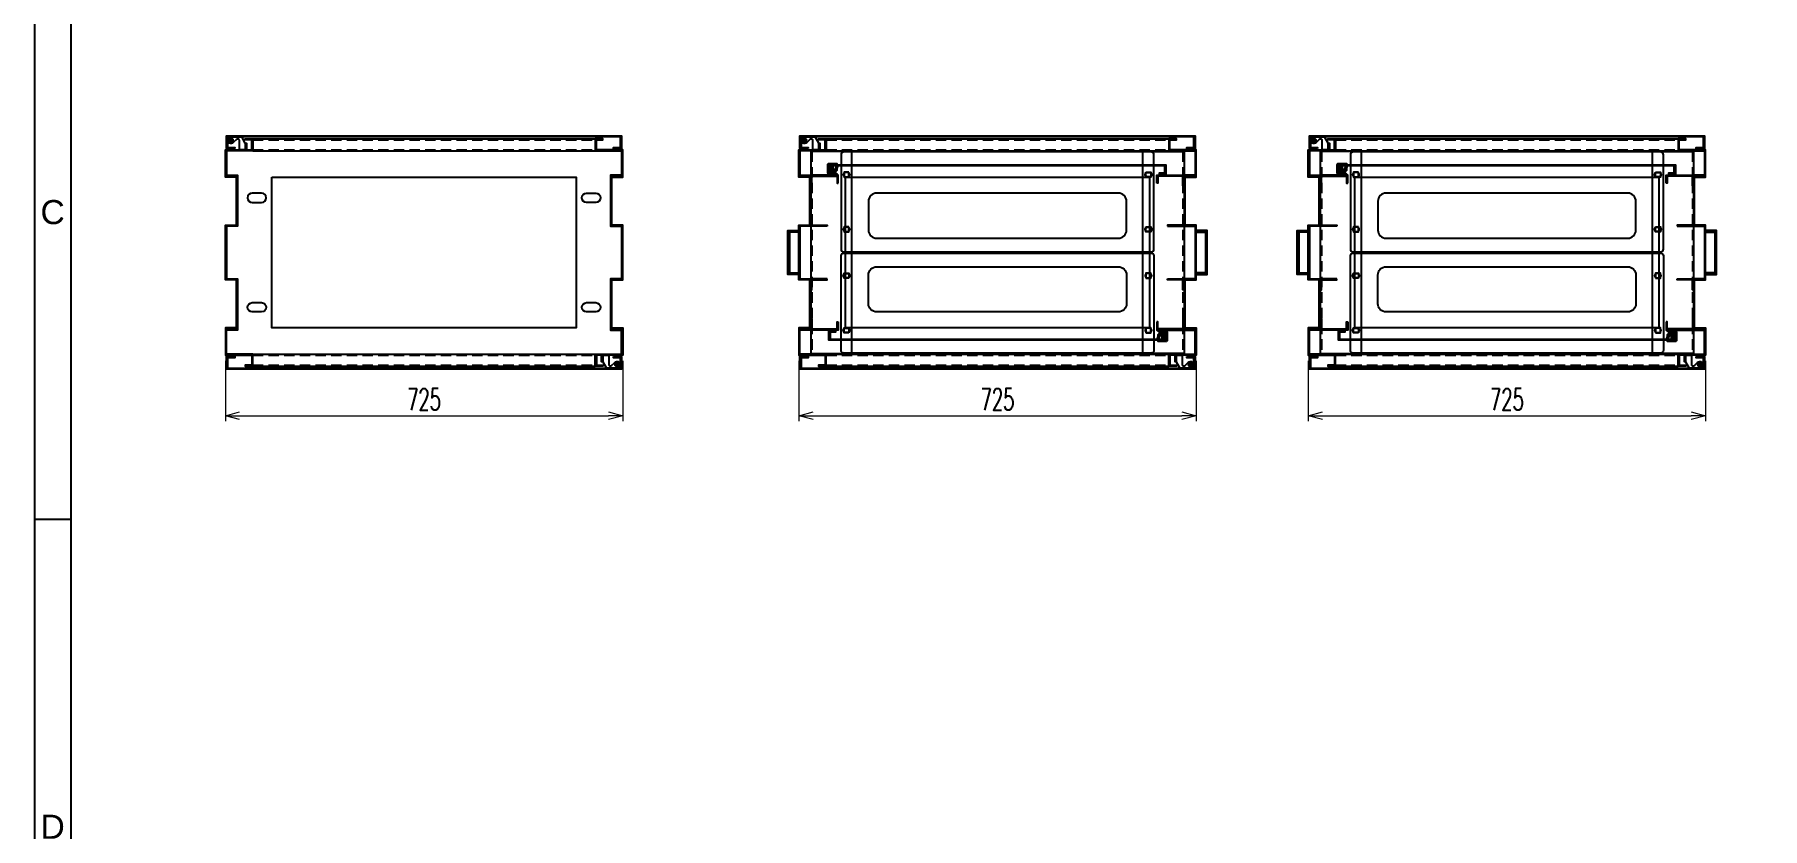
# Model space of a CAD drawing. Header units: millimetres. Extents: x -33730 to 17150, y -76829 to -27437.
# Drawn here: x -7204 to -4051, y -34459 to -33010 of the extents above; entities that cross this region are included whole.
import ezdxf
from ezdxf.enums import TextEntityAlignment as Align

# ---------------------------------------------------------------- set-up
doc = ezdxf.new("R2010")
doc.units = ezdxf.units.MM
doc.header["$LTSCALE"] = 3
doc.linetypes.add('ACAD_ISO04W100', pattern=[30, 24, -3, 0, -3])
doc.linetypes.add('HIDDEN', pattern=[9.525, 6.35, -3.175])
for name, color, linetype in [('@.TEXT', 7, 'Continuous'), ('@.VISIBLE', 7, 'Continuous'), ('centerline', 6, 'ACAD_ISO04W100'), ('EQUIPMENT', 4, 'Continuous'), ('equipments', 2, 'Continuous'), ('S-DIM', 7, 'Continuous')]:
    doc.layers.add(name, color=color, linetype=linetype)
doc.styles.add('Ann_w01', font='romans.shx', dxfattribs={"width": 0.6, "bigfont": 'chineset.shx'})
doc.styles.add('Arial', font='arial.ttf')
doc.dimstyles.new('Dim 01_SC20', dxfattribs={"dimscale": 20, "dimtxt": 2, "dimasz": 1.3, "dimexe": 0.5, "dimexo": 0.5, "dimgap": 0.5, "dimtad": 1, "dimdec": 1, "dimzin": 12, "dimdsep": 46, "dimtxsty": 'Ann_w01', "dimblk": 'OPEN30', "dimcen": 1.5, "dimclrd": 6, "dimclre": 6, "dimclrt": 3, "dimadec": 1, "dimazin": 3, "dimtm": 1e-09, "dimtfac": 1, "dimtdec": 1, "dimtix": 1, "dimtmove": 0, "dimatfit": 3, "dimldrblk": 'OPEN30', "dimfxl": 1, "dimtolj": 1, "dimlwd": 0, "dimlwe": 0, "dimarcsym": 0})

# ---------------------------------------------------------------- blocks, each defined once
blk = doc.blocks.new('_Open30')
at = {"color": 0, "linetype": 'ByBlock', "lineweight": -2}
for p, q in [((-1, 0.27), (0, 0)), ((0, 0), (-1, -0.27)), ((0, 0), (-1, 0))]:
    blk.add_line(p, q, dxfattribs=at)
blk = doc.blocks.new('*D153')
at = {"layer": 'Defpoints', "color": 0, "transparency": 16777216}
for p in [(-6855.8, -33594.9), (-6130.8, -33594.9), (-6130.8, -33705.5)]:
    blk.add_point(p, dxfattribs=at)
at = {"layer": 'S-DIM', "color": 6, "lineweight": 0, "transparency": 16777216}
for p, q in [((-6855.8, -33604.9), (-6855.8, -33715.5)), ((-6130.8, -33604.9), (-6130.8, -33715.5)), ((-6829.8, -33705.5), (-6156.8, -33705.5))]:
    blk.add_line(p, q, dxfattribs=at)
at = {"layer": 'S-DIM', "color": 6, "lineweight": 0, "transparency": 16777216, "xscale": 26, "yscale": 26, "zscale": 26, "rotation": 180}
blk.add_blockref('_Open30', (-6855.8, -33705.5), dxfattribs=at)
at = {"layer": 'S-DIM', "color": 6, "lineweight": 0, "transparency": 16777216, "xscale": 26, "yscale": 26, "zscale": 26}
blk.add_blockref('_Open30', (-6130.8, -33705.5), dxfattribs=at)
at = {"layer": 'S-DIM', "color": 3, "transparency": 16777216, "insert": (-6493.3, -33675.5), "char_height": 40, "attachment_point": 5, "style": 'Ann_w01'}
blk.add_mtext('\\A1;725', dxfattribs=at)
blk = doc.blocks.new('HL011-1 Top')
at = {"layer": 'centerline'}
for p, q in [((-20.3, 18.5), (-20.3, 16.5)), ((-3.8, 0), (4.2, 0)), ((0.2, 4), (0.2, -4))]:
    blk.add_line(p, q, dxfattribs=at)
at = {"layer": 'EQUIPMENT'}
for points in [[(-26, 17.5), (-26, 5.8, 0.131652), (-25.9, 5.3), (-26, 5.5), (-28, 5.5), (-28, 17.5), (-15, 17.5), (-15, 0, 0.414214), (-13, -2), (-10.3, -2)], [(-9.9, -3), (-10.3, -2), (-4, 4.2, -1.496606), (0.2, -6), (-19.3, -6), (-20.5, -6), (-20.5, -4), (-20.5, -4)]]:
    blk.add_lwpolyline(points, format="xyb", dxfattribs=at)
blk.add_lwpolyline([(-25.9, 5.3), (-19.3, -6), (-18.8, -5)], dxfattribs=at)
blk.add_circle((0.2, 0), 3.5, dxfattribs=at)
blk = doc.blocks.new('*D151')
at = {"layer": 'Defpoints', "color": 0, "transparency": 16777216}
for p in [(-4879.7, -33594.9), (-4154.7, -33594.9), (-4154.7, -33705.5)]:
    blk.add_point(p, dxfattribs=at)
at = {"layer": 'S-DIM', "color": 6, "lineweight": 0, "transparency": 16777216}
for p, q in [((-4879.7, -33604.9), (-4879.7, -33715.5)), ((-4154.7, -33604.9), (-4154.7, -33715.5)), ((-4853.7, -33705.5), (-4180.7, -33705.5))]:
    blk.add_line(p, q, dxfattribs=at)
at = {"layer": 'S-DIM', "color": 6, "lineweight": 0, "transparency": 16777216, "xscale": 26, "yscale": 26, "zscale": 26, "rotation": 180}
blk.add_blockref('_Open30', (-4879.7, -33705.5), dxfattribs=at)
at = {"layer": 'S-DIM', "color": 6, "lineweight": 0, "transparency": 16777216, "xscale": 26, "yscale": 26, "zscale": 26}
blk.add_blockref('_Open30', (-4154.7, -33705.5), dxfattribs=at)
at = {"layer": 'S-DIM', "color": 3, "transparency": 16777216, "insert": (-4517.2, -33675.5), "char_height": 40, "attachment_point": 5, "style": 'Ann_w01'}
blk.add_mtext('\\A1;725', dxfattribs=at)
blk = doc.blocks.new('HL003-2 Top')
at = {"layer": 'centerline'}
blk.add_line((-1.6, 14.6), (-1.6, 2.6), dxfattribs=at)
for points in [[(3.5, 0), (-3.5, 0)], [(0, -3.5), (0, 3.5)]]:
    blk.add_lwpolyline(points, dxfattribs=at)
at = {"layer": 'EQUIPMENT'}
blk.add_line((7.2, 10.2), (5.2, 12.1), dxfattribs=at)
for points in [[(-6.3, 8.8), (-6.3, 9.9), (-9.8, 11.9), (-9.8, 13.6), (5.7, 13.6), (5.7, 11.3), (7.2, 10.2), (7.2, -5.4, -0.414214), (5.2, -7.4), (-9.3, -7.4), (-10.8, -5.2), (4.2, -5.2, 0.414214), (5.2, -4.2), (5.2, 12.1), (-9.8, 12.1)], [(-6.8, -3), (0, -3, 1), (0, 3), (-8, 3), (-7.4, 2.4, -0.414214), (-7.4, 0, 0.414214), (-7.4, -2.4), (-6.8, -3)]]:
    blk.add_lwpolyline(points, format="xyb", dxfattribs=at)
for points in [[(-7.3, -5.2), (-7.3, -2.9), (-10.8, -2.9), (-9.3, 1.8), (-9.3, 5.6), (-6.3, 8.8)], [(-4.6, 4.1), (-4.6, 13.6)], [(-4.1, 4.1), (-4.1, 13.6)], [(0.9, 4.1), (0.9, 13.6)], [(1.4, 4.1), (1.4, 13.6)]]:
    blk.add_lwpolyline(points, dxfattribs=at)
blk.add_lwpolyline([(-4.6, 4.1), (1.4, 4.1), (-1.6, 3.6)], close=True, dxfattribs=at)
blk = doc.blocks.new('*D152')
at = {"layer": 'Defpoints', "color": 0, "transparency": 16777216}
for p in [(-5809.4, -33594.9), (-5084.4, -33594.9), (-5084.4, -33705.5)]:
    blk.add_point(p, dxfattribs=at)
at = {"layer": 'S-DIM', "color": 6, "lineweight": 0, "transparency": 16777216}
for p, q in [((-5809.4, -33604.9), (-5809.4, -33715.5)), ((-5084.4, -33604.9), (-5084.4, -33715.5)), ((-5783.4, -33705.5), (-5110.4, -33705.5))]:
    blk.add_line(p, q, dxfattribs=at)
at = {"layer": 'S-DIM', "color": 6, "lineweight": 0, "transparency": 16777216, "xscale": 26, "yscale": 26, "zscale": 26, "rotation": 180}
blk.add_blockref('_Open30', (-5809.4, -33705.5), dxfattribs=at)
at = {"layer": 'S-DIM', "color": 6, "lineweight": 0, "transparency": 16777216, "xscale": 26, "yscale": 26, "zscale": 26}
blk.add_blockref('_Open30', (-5084.4, -33705.5), dxfattribs=at)
at = {"layer": 'S-DIM', "color": 3, "transparency": 16777216, "insert": (-5446.9, -33675.5), "char_height": 40, "attachment_point": 5, "style": 'Ann_w01'}
blk.add_mtext('\\A1;725', dxfattribs=at)
blk = doc.blocks.new('KHUNG BAN VE (Made by Tung)')
at = {"layer": '@.VISIBLE', "color": 8}
blk.add_line((3, 54), (0, 54), dxfattribs=at)
for points in [[(0, 0), (297, 0), (297, 210), (0, 210)], [(3, 3), (294, 3), (294, 207), (3, 207)]]:
    blk.add_lwpolyline(points, close=True, dxfattribs=at)
at = {"layer": '@.TEXT', "color": 1, "style": 'Arial'}
for s, p in [('C', (1.5, 79.5)), ('D', (1.5, 28.5))]:
    blk.add_text(s, height=2, dxfattribs=at).set_placement(p, align=Align.MIDDLE_CENTER)
for tag, height, p in [('DESIGNER_NAME', 2, (38, 15.5)), ('PROJECT_CODE', 2, (258.5, 15.5)), ('SCALE', 2, (289, 15.5)), ('APPROVED_NAME', 2, (38, 10.5)), ('CUSTOMER_NAME', 2, (258.5, 10.5)), ('PAGE', 2, (289, 10.5)), ('DRAWING_NAME', 4, (173, 8)), ('TOTAL', 2, (289, 5.5))]:
    blk.add_attdef(tag, text='', height=height, dxfattribs=at).set_placement(p, align=Align.MIDDLE_CENTER)

msp = doc.modelspace()

# ---------------------------------------------------------------- linework, layer by layer
at = {"color": 7, "linetype": 'Continuous', "lineweight": 25}
for points in [[(-6806.82, -33315.91), (-6789.82, -33315.91, 1), (-6789.82, -33298.91), (-6806.82, -33298.91, 1)], [(-6179.82, -33315.91), (-6196.82, -33315.91, -1), (-6196.82, -33298.91), (-6179.82, -33298.91, -1)], [(-6806.82, -33498.91), (-6789.82, -33498.91, -1), (-6789.82, -33515.91), (-6806.82, -33515.91, -1)], [(-6179.82, -33515.91), (-6196.82, -33515.91, -1), (-6196.82, -33498.91), (-6179.82, -33498.91, -1)]]:
    msp.add_lwpolyline(points, format="xyb", close=True, dxfattribs=at)
at = {"layer": '@.VISIBLE', "color": 252}
for p, q in [((-6805.82, -33199.91), (-6180.82, -33199.91)), ((-5759.37, -33199.91), (-5134.37, -33199.91)), ((-4829.75, -33199.91), (-4204.75, -33199.91)), ((-6805.82, -33221.91), (-6180.82, -33221.91)), ((-5759.37, -33221.91), (-5134.37, -33221.91)), ((-4829.75, -33221.91), (-4204.75, -33221.91)), ((-6805.82, -33592.91), (-6180.82, -33592.91)), ((-5759.37, -33592.91), (-5134.37, -33592.91)), ((-4829.75, -33592.91), (-4204.75, -33592.91)), ((-6805.82, -33614.91), (-6180.82, -33614.91)), ((-5759.37, -33614.91), (-5134.37, -33614.91)), ((-4829.75, -33614.91), (-4204.75, -33614.91))]:
    msp.add_line(p, q, dxfattribs=at)
at = {"layer": '@.VISIBLE', "color": 252, "linetype": 'HIDDEN'}
for p, q in [((-6805.82, -33201.91), (-6180.82, -33201.91)), ((-5759.37, -33201.91), (-5134.37, -33201.91)), ((-4829.75, -33201.91), (-4204.75, -33201.91)), ((-6805.82, -33219.91), (-6180.82, -33219.91)), ((-5759.37, -33219.91), (-5134.37, -33219.91)), ((-4829.75, -33219.91), (-4204.75, -33219.91)), ((-6805.82, -33594.91), (-6180.82, -33594.91)), ((-5759.37, -33594.91), (-5134.37, -33594.91)), ((-4829.75, -33594.91), (-4204.75, -33594.91)), ((-6805.82, -33612.91), (-6180.82, -33612.91)), ((-5759.37, -33612.91), (-5134.37, -33612.91)), ((-4829.75, -33612.91), (-4204.75, -33612.91))]:
    msp.add_line(p, q, dxfattribs=at)
at = {"layer": '@.VISIBLE', "color": 6, "linetype": 'HIDDEN'}
for p, q in [((-5785.37, -33222.91), (-5785.37, -33591.91)), ((-5108.37, -33222.91), (-5108.37, -33591.91)), ((-4855.75, -33222.91), (-4855.75, -33591.91)), ((-4178.75, -33222.91), (-4178.75, -33591.91))]:
    msp.add_line(p, q, dxfattribs=at)
at = {"layer": '@.VISIBLE', "color": 151}
for p, q in [((-5767.37, -33359.41), (-5767.37, -33357.41)), ((-5126.37, -33359.41), (-5126.37, -33357.41)), ((-4837.75, -33359.41), (-4837.75, -33357.41)), ((-4196.75, -33359.41), (-4196.75, -33357.41)), ((-5767.37, -33455.41), (-5767.37, -33457.41)), ((-5126.37, -33455.41), (-5126.37, -33457.41)), ((-4837.75, -33455.41), (-4837.75, -33457.41)), ((-4196.75, -33455.41), (-4196.75, -33457.41))]:
    msp.add_line(p, q, dxfattribs=at)
at = {"layer": '@.VISIBLE'}
for points in [[(-6835.82, -33269.91), (-6855.82, -33269.91), (-6855.82, -33219.91), (-6807.82, -33219.91), (-6807.82, -33201.91), (-6819.82, -33201.91), (-6819.82, -33199.91), (-6805.82, -33199.91), (-6805.82, -33221.91), (-6853.82, -33221.91), (-6853.82, -33267.91), (-6835.82, -33267.91)], [(-6150.82, -33269.91), (-6130.82, -33269.91), (-6130.82, -33219.91), (-6178.82, -33219.91), (-6178.82, -33201.91), (-6166.82, -33201.91), (-6166.82, -33199.91), (-6180.82, -33199.91), (-6180.82, -33221.91), (-6132.82, -33221.91), (-6132.82, -33267.91), (-6150.82, -33267.91)], [(-5789.37, -33269.91), (-5809.37, -33269.91), (-5809.37, -33219.91), (-5761.37, -33219.91), (-5761.37, -33201.91), (-5773.37, -33201.91), (-5773.37, -33199.91), (-5759.37, -33199.91), (-5759.37, -33221.91), (-5807.37, -33221.91), (-5807.37, -33267.91), (-5789.37, -33267.91)], [(-5104.37, -33269.91), (-5084.37, -33269.91), (-5084.37, -33219.91), (-5132.37, -33219.91), (-5132.37, -33201.91), (-5120.37, -33201.91), (-5120.37, -33199.91), (-5134.37, -33199.91), (-5134.37, -33221.91), (-5086.37, -33221.91), (-5086.37, -33267.91), (-5104.37, -33267.91)], [(-4859.75, -33269.91), (-4879.75, -33269.91), (-4879.75, -33219.91), (-4831.75, -33219.91), (-4831.75, -33201.91), (-4843.75, -33201.91), (-4843.75, -33199.91), (-4829.75, -33199.91), (-4829.75, -33221.91), (-4877.75, -33221.91), (-4877.75, -33267.91), (-4859.75, -33267.91)], [(-4174.75, -33269.91), (-4154.75, -33269.91), (-4154.75, -33219.91), (-4202.75, -33219.91), (-4202.75, -33201.91), (-4190.75, -33201.91), (-4190.75, -33199.91), (-4204.75, -33199.91), (-4204.75, -33221.91), (-4156.75, -33221.91), (-4156.75, -33267.91), (-4174.75, -33267.91)], [(-6770.82, -33269.91), (-6215.82, -33269.91), (-6215.82, -33544.91), (-6770.82, -33544.91)], [(-5724.37, -33269.91), (-5169.37, -33269.91), (-5169.37, -33544.91), (-5724.37, -33544.91)], [(-4794.75, -33269.91), (-4239.75, -33269.91), (-4239.75, -33544.91), (-4794.75, -33544.91)], [(-5809.37, -33447.41), (-5829.37, -33447.41), (-5829.37, -33367.41), (-5809.37, -33367.41), (-5809.37, -33370.41), (-5826.37, -33370.41), (-5826.37, -33444.41), (-5809.37, -33444.41)], [(-5084.37, -33447.41), (-5064.37, -33447.41), (-5064.37, -33367.41), (-5084.37, -33367.41), (-5084.37, -33370.41), (-5067.37, -33370.41), (-5067.37, -33444.41), (-5084.37, -33444.41)], [(-4879.75, -33447.41), (-4899.75, -33447.41), (-4899.75, -33367.41), (-4879.75, -33367.41), (-4879.75, -33370.41), (-4896.75, -33370.41), (-4896.75, -33444.41), (-4879.75, -33444.41)], [(-4154.75, -33447.41), (-4134.75, -33447.41), (-4134.75, -33367.41), (-4154.75, -33367.41), (-4154.75, -33370.41), (-4137.75, -33370.41), (-4137.75, -33444.41), (-4154.75, -33444.41)], [(-6835.82, -33544.91), (-6855.82, -33544.91), (-6855.82, -33594.91), (-6807.82, -33594.91), (-6807.82, -33612.91), (-6819.82, -33612.91), (-6819.82, -33614.91), (-6805.82, -33614.91), (-6805.82, -33592.91), (-6853.82, -33592.91), (-6853.82, -33546.91), (-6835.82, -33546.91)], [(-6150.82, -33544.91), (-6130.82, -33544.91), (-6130.82, -33594.91), (-6178.82, -33594.91), (-6178.82, -33612.91), (-6166.82, -33612.91), (-6166.82, -33614.91), (-6180.82, -33614.91), (-6180.82, -33592.91), (-6132.82, -33592.91), (-6132.82, -33546.91), (-6150.82, -33546.91)], [(-5789.37, -33544.91), (-5809.37, -33544.91), (-5809.37, -33594.91), (-5761.37, -33594.91), (-5761.37, -33612.91), (-5773.37, -33612.91), (-5773.37, -33614.91), (-5759.37, -33614.91), (-5759.37, -33592.91), (-5807.37, -33592.91), (-5807.37, -33546.91), (-5789.37, -33546.91)], [(-5104.37, -33544.91), (-5084.37, -33544.91), (-5084.37, -33594.91), (-5132.37, -33594.91), (-5132.37, -33612.91), (-5120.37, -33612.91), (-5120.37, -33614.91), (-5134.37, -33614.91), (-5134.37, -33592.91), (-5086.37, -33592.91), (-5086.37, -33546.91), (-5104.37, -33546.91)], [(-4859.75, -33544.91), (-4879.75, -33544.91), (-4879.75, -33594.91), (-4831.75, -33594.91), (-4831.75, -33612.91), (-4843.75, -33612.91), (-4843.75, -33614.91), (-4829.75, -33614.91), (-4829.75, -33592.91), (-4877.75, -33592.91), (-4877.75, -33546.91), (-4859.75, -33546.91)], [(-4174.75, -33544.91), (-4154.75, -33544.91), (-4154.75, -33594.91), (-4202.75, -33594.91), (-4202.75, -33612.91), (-4190.75, -33612.91), (-4190.75, -33614.91), (-4204.75, -33614.91), (-4204.75, -33592.91), (-4156.75, -33592.91), (-4156.75, -33546.91), (-4174.75, -33546.91)]]:
    msp.add_lwpolyline(points, close=True, dxfattribs=at)
at = {"layer": '@.VISIBLE', "color": 4}
for points in [[(-6838.82, -33217.41), (-6853.82, -33217.41), (-6853.82, -33194.41), (-6132.82, -33194.41), (-6132.82, -33217.41), (-6147.82, -33217.41), (-6147.82, -33215.41), (-6134.82, -33215.41), (-6134.82, -33196.41), (-6851.82, -33196.41), (-6851.82, -33215.41), (-6838.82, -33215.41)], [(-5792.37, -33217.41), (-5807.37, -33217.41), (-5807.37, -33194.41), (-5086.37, -33194.41), (-5086.37, -33217.41), (-5101.37, -33217.41), (-5101.37, -33215.41), (-5088.37, -33215.41), (-5088.37, -33196.41), (-5805.37, -33196.41), (-5805.37, -33215.41), (-5792.37, -33215.41)], [(-4862.75, -33217.41), (-4877.75, -33217.41), (-4877.75, -33194.41), (-4156.75, -33194.41), (-4156.75, -33217.41), (-4171.75, -33217.41), (-4171.75, -33215.41), (-4158.75, -33215.41), (-4158.75, -33196.41), (-4875.75, -33196.41), (-4875.75, -33215.41), (-4862.75, -33215.41)], [(-5742.37, -33264.11), (-5754.37, -33264.11), (-5754.37, -33247.11), (-5139.37, -33247.11), (-5139.37, -33264.11), (-5151.37, -33264.11), (-5151.37, -33262.11), (-5141.37, -33262.11), (-5141.37, -33249.11), (-5752.37, -33249.11), (-5752.37, -33262.11), (-5742.37, -33262.11)], [(-4812.75, -33264.11), (-4824.75, -33264.11), (-4824.75, -33247.11), (-4209.75, -33247.11), (-4209.75, -33264.11), (-4221.75, -33264.11), (-4221.75, -33262.11), (-4211.75, -33262.11), (-4211.75, -33249.11), (-4822.75, -33249.11), (-4822.75, -33262.11), (-4812.75, -33262.11)], [(-5151.37, -33550.71), (-5139.37, -33550.71), (-5139.37, -33567.71), (-5754.37, -33567.71), (-5754.37, -33550.71), (-5742.37, -33550.71), (-5742.37, -33552.71), (-5752.37, -33552.71), (-5752.37, -33565.71), (-5141.37, -33565.71), (-5141.37, -33552.71), (-5151.37, -33552.71)], [(-4221.75, -33550.71), (-4209.75, -33550.71), (-4209.75, -33567.71), (-4824.75, -33567.71), (-4824.75, -33550.71), (-4812.75, -33550.71), (-4812.75, -33552.71), (-4822.75, -33552.71), (-4822.75, -33565.71), (-4211.75, -33565.71), (-4211.75, -33552.71), (-4221.75, -33552.71)], [(-6147.82, -33597.41), (-6132.82, -33597.41), (-6132.82, -33620.41), (-6853.82, -33620.41), (-6853.82, -33597.41), (-6838.82, -33597.41), (-6838.82, -33599.41), (-6851.82, -33599.41), (-6851.82, -33618.41), (-6134.82, -33618.41), (-6134.82, -33599.41), (-6147.82, -33599.41)], [(-5101.37, -33597.41), (-5086.37, -33597.41), (-5086.37, -33620.41), (-5807.37, -33620.41), (-5807.37, -33597.41), (-5792.37, -33597.41), (-5792.37, -33599.41), (-5805.37, -33599.41), (-5805.37, -33618.41), (-5088.37, -33618.41), (-5088.37, -33599.41), (-5101.37, -33599.41)], [(-4171.75, -33597.41), (-4156.75, -33597.41), (-4156.75, -33620.41), (-4877.75, -33620.41), (-4877.75, -33597.41), (-4862.75, -33597.41), (-4862.75, -33599.41), (-4875.75, -33599.41), (-4875.75, -33618.41), (-4158.75, -33618.41), (-4158.75, -33599.41), (-4171.75, -33599.41)]]:
    msp.add_lwpolyline(points, close=True, dxfattribs=at)
at = {"layer": '@.VISIBLE', "color": 6}
for points in [[(-5712.37, -33222.91), (-5787.37, -33222.91), (-5787.37, -33591.91), (-5712.37, -33591.91)], [(-5181.37, -33222.91), (-5106.37, -33222.91), (-5106.37, -33591.91), (-5181.37, -33591.91)], [(-4782.75, -33222.91), (-4857.75, -33222.91), (-4857.75, -33591.91), (-4782.75, -33591.91)], [(-4251.75, -33222.91), (-4176.75, -33222.91), (-4176.75, -33591.91), (-4251.75, -33591.91)], [(-5717.87, -33260.66), (-5726.87, -33260.66), (-5726.87, -33269.66), (-5717.87, -33269.66)], [(-5175.87, -33260.66), (-5166.87, -33260.66), (-5166.87, -33269.66), (-5175.87, -33269.66)], [(-4788.25, -33260.66), (-4797.25, -33260.66), (-4797.25, -33269.66), (-4788.25, -33269.66)], [(-4246.25, -33260.66), (-4237.25, -33260.66), (-4237.25, -33269.66), (-4246.25, -33269.66)], [(-5717.87, -33360.66), (-5726.87, -33360.66), (-5726.87, -33369.66), (-5717.87, -33369.66)], [(-5175.87, -33360.66), (-5166.87, -33360.66), (-5166.87, -33369.66), (-5175.87, -33369.66)], [(-4788.25, -33360.66), (-4797.25, -33360.66), (-4797.25, -33369.66), (-4788.25, -33369.66)], [(-4246.25, -33360.66), (-4237.25, -33360.66), (-4237.25, -33369.66), (-4246.25, -33369.66)], [(-5717.87, -33454.16), (-5726.87, -33454.16), (-5726.87, -33445.16), (-5717.87, -33445.16)], [(-5175.87, -33454.16), (-5166.87, -33454.16), (-5166.87, -33445.16), (-5175.87, -33445.16)], [(-4788.25, -33454.16), (-4797.25, -33454.16), (-4797.25, -33445.16), (-4788.25, -33445.16)], [(-4246.25, -33454.16), (-4237.25, -33454.16), (-4237.25, -33445.16), (-4246.25, -33445.16)], [(-5717.87, -33554.16), (-5726.87, -33554.16), (-5726.87, -33545.16), (-5717.87, -33545.16)], [(-5175.87, -33554.16), (-5166.87, -33554.16), (-5166.87, -33545.16), (-5175.87, -33545.16)], [(-4788.25, -33554.16), (-4797.25, -33554.16), (-4797.25, -33545.16), (-4788.25, -33545.16)], [(-4246.25, -33554.16), (-4237.25, -33554.16), (-4237.25, -33545.16), (-4246.25, -33545.16)]]:
    msp.add_lwpolyline(points, close=True, dxfattribs=at)
at = {"layer": '@.VISIBLE', "color": 3}
for points in [[(-5727.37, -33406.41), (-5166.37, -33406.41, 0.4142136), (-5161.37, -33401.41), (-5161.37, -33228.91, 0.4142136), (-5166.37, -33223.91), (-5727.37, -33223.91, 0.4142136), (-5732.37, -33228.91), (-5732.37, -33401.41, 0.4142136)], [(-4797.75, -33406.41), (-4236.75, -33406.41, 0.4142136), (-4231.75, -33401.41), (-4231.75, -33228.91, 0.4142136), (-4236.75, -33223.91), (-4797.75, -33223.91, 0.4142136), (-4802.75, -33228.91), (-4802.75, -33401.41, 0.4142136)], [(-5720.37, -33261.16), (-5724.37, -33261.16, 0.4142136), (-5728.37, -33265.16), (-5728.37, -33265.16, 0.4142136), (-5724.37, -33269.16), (-5720.37, -33269.16, 0.4142136), (-5716.37, -33265.16), (-5716.37, -33265.16, 0.4142136)], [(-5173.37, -33261.16), (-5169.37, -33261.16, -0.4142136), (-5165.37, -33265.16), (-5165.37, -33265.16, -0.4142136), (-5169.37, -33269.16), (-5173.37, -33269.16, -0.4142136), (-5177.37, -33265.16), (-5177.37, -33265.16, -0.4142136)], [(-4790.75, -33261.16), (-4794.75, -33261.16, 0.4142136), (-4798.75, -33265.16), (-4798.75, -33265.16, 0.4142136), (-4794.75, -33269.16), (-4790.75, -33269.16, 0.4142136), (-4786.75, -33265.16), (-4786.75, -33265.16, 0.4142136)], [(-4243.75, -33261.16), (-4239.75, -33261.16, -0.4142136), (-4235.75, -33265.16), (-4235.75, -33265.16, -0.4142136), (-4239.75, -33269.16), (-4243.75, -33269.16, -0.4142136), (-4247.75, -33265.16), (-4247.75, -33265.16, -0.4142136)], [(-5667.37, -33381.41), (-5226.37, -33381.41, 0.4142136), (-5211.37, -33366.41), (-5211.37, -33313.91, 0.4142136), (-5226.37, -33298.91), (-5667.37, -33298.91, 0.4142136), (-5682.37, -33313.91), (-5682.37, -33366.41, 0.4142136)], [(-4737.75, -33381.41), (-4296.75, -33381.41, 0.4142136), (-4281.75, -33366.41), (-4281.75, -33313.91, 0.4142136), (-4296.75, -33298.91), (-4737.75, -33298.91, 0.4142136), (-4752.75, -33313.91), (-4752.75, -33366.41, 0.4142136)], [(-5720.37, -33361.16), (-5724.37, -33361.16, 0.4142136), (-5728.37, -33365.16), (-5728.37, -33365.16, 0.4142136), (-5724.37, -33369.16), (-5720.37, -33369.16, 0.4142136), (-5716.37, -33365.16), (-5716.37, -33365.16, 0.4142136)], [(-5173.37, -33361.16), (-5169.37, -33361.16, -0.4142136), (-5165.37, -33365.16), (-5165.37, -33365.16, -0.4142136), (-5169.37, -33369.16), (-5173.37, -33369.16, -0.4142136), (-5177.37, -33365.16), (-5177.37, -33365.16, -0.4142136)], [(-4790.75, -33361.16), (-4794.75, -33361.16, 0.4142136), (-4798.75, -33365.16), (-4798.75, -33365.16, 0.4142136), (-4794.75, -33369.16), (-4790.75, -33369.16, 0.4142136), (-4786.75, -33365.16), (-4786.75, -33365.16, 0.4142136)], [(-4243.75, -33361.16), (-4239.75, -33361.16, -0.4142136), (-4235.75, -33365.16), (-4235.75, -33365.16, -0.4142136), (-4239.75, -33369.16), (-4243.75, -33369.16, -0.4142136), (-4247.75, -33365.16), (-4247.75, -33365.16, -0.4142136)], [(-5727.37, -33408.41), (-5166.37, -33408.41, -0.4142136), (-5161.37, -33413.41), (-5161.37, -33585.91, -0.4142136), (-5166.37, -33590.91), (-5727.37, -33590.91, -0.4142136), (-5732.37, -33585.91), (-5732.37, -33413.41, -0.4142136)], [(-4797.75, -33408.41), (-4236.75, -33408.41, -0.4142136), (-4231.75, -33413.41), (-4231.75, -33585.91, -0.4142136), (-4236.75, -33590.91), (-4797.75, -33590.91, -0.4142136), (-4802.75, -33585.91), (-4802.75, -33413.41, -0.4142136)], [(-5720.37, -33453.66), (-5724.37, -33453.66, -0.4142136), (-5728.37, -33449.66), (-5728.37, -33449.66, -0.4142136), (-5724.37, -33445.66), (-5720.37, -33445.66, -0.4142136), (-5716.37, -33449.66), (-5716.37, -33449.66, -0.4142136)], [(-5667.37, -33433.41), (-5226.37, -33433.41, -0.4142136), (-5211.37, -33448.41), (-5211.37, -33500.91, -0.4142136), (-5226.37, -33515.91), (-5667.37, -33515.91, -0.4142136), (-5682.37, -33500.91), (-5682.37, -33448.41, -0.4142136)], [(-5173.37, -33453.66), (-5169.37, -33453.66, 0.4142136), (-5165.37, -33449.66), (-5165.37, -33449.66, 0.4142136), (-5169.37, -33445.66), (-5173.37, -33445.66, 0.4142136), (-5177.37, -33449.66), (-5177.37, -33449.66, 0.4142136)], [(-4790.75, -33453.66), (-4794.75, -33453.66, -0.4142136), (-4798.75, -33449.66), (-4798.75, -33449.66, -0.4142136), (-4794.75, -33445.66), (-4790.75, -33445.66, -0.4142136), (-4786.75, -33449.66), (-4786.75, -33449.66, -0.4142136)], [(-4737.75, -33433.41), (-4296.75, -33433.41, -0.4142136), (-4281.75, -33448.41), (-4281.75, -33500.91, -0.4142136), (-4296.75, -33515.91), (-4737.75, -33515.91, -0.4142136), (-4752.75, -33500.91), (-4752.75, -33448.41, -0.4142136)], [(-4243.75, -33453.66), (-4239.75, -33453.66, 0.4142136), (-4235.75, -33449.66), (-4235.75, -33449.66, 0.4142136), (-4239.75, -33445.66), (-4243.75, -33445.66, 0.4142136), (-4247.75, -33449.66), (-4247.75, -33449.66, 0.4142136)], [(-5720.37, -33553.66), (-5724.37, -33553.66, -0.4142136), (-5728.37, -33549.66), (-5728.37, -33549.66, -0.4142136), (-5724.37, -33545.66), (-5720.37, -33545.66, -0.4142136), (-5716.37, -33549.66), (-5716.37, -33549.66, -0.4142136)], [(-5173.37, -33553.66), (-5169.37, -33553.66, 0.4142136), (-5165.37, -33549.66), (-5165.37, -33549.66, 0.4142136), (-5169.37, -33545.66), (-5173.37, -33545.66, 0.4142136), (-5177.37, -33549.66), (-5177.37, -33549.66, 0.4142136)], [(-4790.75, -33553.66), (-4794.75, -33553.66, -0.4142136), (-4798.75, -33549.66), (-4798.75, -33549.66, -0.4142136), (-4794.75, -33545.66), (-4790.75, -33545.66, -0.4142136), (-4786.75, -33549.66), (-4786.75, -33549.66, -0.4142136)], [(-4243.75, -33553.66), (-4239.75, -33553.66, 0.4142136), (-4235.75, -33549.66), (-4235.75, -33549.66, 0.4142136), (-4239.75, -33545.66), (-4243.75, -33545.66, 0.4142136), (-4247.75, -33549.66), (-4247.75, -33549.66, 0.4142136)]]:
    msp.add_lwpolyline(points, format="xyb", close=True, dxfattribs=at)
at = {"layer": '@.VISIBLE', "color": 1}
for points in [[(-6853.32, -33546.91), (-6835.82, -33546.91), (-6835.82, -33457.41), (-6855.82, -33457.41), (-6855.82, -33357.41), (-6835.82, -33357.41), (-6835.82, -33267.91), (-6853.32, -33267.91), (-6853.32, -33265.91), (-6833.82, -33265.91), (-6833.82, -33359.41), (-6853.82, -33359.41), (-6853.82, -33455.41), (-6833.82, -33455.41), (-6833.82, -33548.91), (-6853.32, -33548.91)], [(-6133.32, -33546.91), (-6150.82, -33546.91), (-6150.82, -33457.41), (-6130.82, -33457.41), (-6130.82, -33357.41), (-6150.82, -33357.41), (-6150.82, -33267.91), (-6133.32, -33267.91), (-6133.32, -33265.91), (-6152.82, -33265.91), (-6152.82, -33359.41), (-6132.82, -33359.41), (-6132.82, -33455.41), (-6152.82, -33455.41), (-6152.82, -33548.91), (-6133.32, -33548.91)], [(-5806.87, -33546.91), (-5789.37, -33546.91), (-5789.37, -33457.41), (-5809.37, -33457.41), (-5809.37, -33357.41), (-5789.37, -33357.41), (-5789.37, -33267.91), (-5806.87, -33267.91), (-5806.87, -33265.91), (-5787.37, -33265.91), (-5787.37, -33359.41), (-5807.37, -33359.41), (-5807.37, -33455.41), (-5787.37, -33455.41), (-5787.37, -33548.91), (-5806.87, -33548.91)], [(-5086.87, -33546.91), (-5104.37, -33546.91), (-5104.37, -33457.41), (-5084.37, -33457.41), (-5084.37, -33357.41), (-5104.37, -33357.41), (-5104.37, -33267.91), (-5086.87, -33267.91), (-5086.87, -33265.91), (-5106.37, -33265.91), (-5106.37, -33359.41), (-5086.37, -33359.41), (-5086.37, -33455.41), (-5106.37, -33455.41), (-5106.37, -33548.91), (-5086.87, -33548.91)], [(-4877.25, -33546.91), (-4859.75, -33546.91), (-4859.75, -33457.41), (-4879.75, -33457.41), (-4879.75, -33357.41), (-4859.75, -33357.41), (-4859.75, -33267.91), (-4877.25, -33267.91), (-4877.25, -33265.91), (-4857.75, -33265.91), (-4857.75, -33359.41), (-4877.75, -33359.41), (-4877.75, -33455.41), (-4857.75, -33455.41), (-4857.75, -33548.91), (-4877.25, -33548.91)], [(-4157.25, -33546.91), (-4174.75, -33546.91), (-4174.75, -33457.41), (-4154.75, -33457.41), (-4154.75, -33357.41), (-4174.75, -33357.41), (-4174.75, -33267.91), (-4157.25, -33267.91), (-4157.25, -33265.91), (-4176.75, -33265.91), (-4176.75, -33359.41), (-4156.75, -33359.41), (-4156.75, -33455.41), (-4176.75, -33455.41), (-4176.75, -33548.91), (-4157.25, -33548.91)]]:
    msp.add_lwpolyline(points, close=True, dxfattribs=at)
at = {"layer": '@.VISIBLE', "color": 2}
for points in [[(-5737.37, -33280.91), (-5737.37, -33265.91), (-5787.37, -33265.91), (-5787.37, -33285.91), (-5785.37, -33285.91), (-5785.37, -33267.91), (-5739.37, -33267.91), (-5739.37, -33280.91)], [(-5156.37, -33280.91), (-5156.37, -33265.91), (-5106.37, -33265.91), (-5106.37, -33285.91), (-5108.37, -33285.91), (-5108.37, -33267.91), (-5154.37, -33267.91), (-5154.37, -33280.91)], [(-4807.75, -33280.91), (-4807.75, -33265.91), (-4857.75, -33265.91), (-4857.75, -33285.91), (-4855.75, -33285.91), (-4855.75, -33267.91), (-4809.75, -33267.91), (-4809.75, -33280.91)], [(-4226.75, -33280.91), (-4226.75, -33265.91), (-4176.75, -33265.91), (-4176.75, -33285.91), (-4178.75, -33285.91), (-4178.75, -33267.91), (-4224.75, -33267.91), (-4224.75, -33280.91)], [(-5737.37, -33533.91), (-5737.37, -33548.91), (-5787.37, -33548.91), (-5787.37, -33528.91), (-5785.37, -33528.91), (-5785.37, -33546.91), (-5739.37, -33546.91), (-5739.37, -33533.91)], [(-5156.37, -33533.91), (-5156.37, -33548.91), (-5106.37, -33548.91), (-5106.37, -33528.91), (-5108.37, -33528.91), (-5108.37, -33546.91), (-5154.37, -33546.91), (-5154.37, -33533.91)], [(-4807.75, -33533.91), (-4807.75, -33548.91), (-4857.75, -33548.91), (-4857.75, -33528.91), (-4855.75, -33528.91), (-4855.75, -33546.91), (-4809.75, -33546.91), (-4809.75, -33533.91)], [(-4226.75, -33533.91), (-4226.75, -33548.91), (-4176.75, -33548.91), (-4176.75, -33528.91), (-4178.75, -33528.91), (-4178.75, -33546.91), (-4224.75, -33546.91), (-4224.75, -33533.91)]]:
    msp.add_lwpolyline(points, close=True, dxfattribs=at)
at = {"layer": '@.VISIBLE', "color": 151}
for points in [[(-5757.37, -33359.41), (-5787.37, -33359.41), (-5787.37, -33339.41), (-5785.37, -33339.41), (-5785.37, -33357.41), (-5757.37, -33357.41)], [(-5136.37, -33359.41), (-5106.37, -33359.41), (-5106.37, -33339.41), (-5108.37, -33339.41), (-5108.37, -33357.41), (-5136.37, -33357.41)], [(-4827.75, -33359.41), (-4857.75, -33359.41), (-4857.75, -33339.41), (-4855.75, -33339.41), (-4855.75, -33357.41), (-4827.75, -33357.41)], [(-4206.75, -33359.41), (-4176.75, -33359.41), (-4176.75, -33339.41), (-4178.75, -33339.41), (-4178.75, -33357.41), (-4206.75, -33357.41)], [(-5757.37, -33455.41), (-5787.37, -33455.41), (-5787.37, -33475.41), (-5785.37, -33475.41), (-5785.37, -33457.41), (-5757.37, -33457.41)], [(-5136.37, -33455.41), (-5106.37, -33455.41), (-5106.37, -33475.41), (-5108.37, -33475.41), (-5108.37, -33457.41), (-5136.37, -33457.41)], [(-4827.75, -33455.41), (-4857.75, -33455.41), (-4857.75, -33475.41), (-4855.75, -33475.41), (-4855.75, -33457.41), (-4827.75, -33457.41)], [(-4206.75, -33455.41), (-4176.75, -33455.41), (-4176.75, -33475.41), (-4178.75, -33475.41), (-4178.75, -33457.41), (-4206.75, -33457.41)]]:
    msp.add_lwpolyline(points, close=True, dxfattribs=at)

# ---------------------------------------------------------------- block references
at = {"layer": '@.VISIBLE', "xscale": 22, "yscale": 22, "zscale": 22}
msp.add_blockref('KHUNG BAN VE (Made by Tung)', (-7204.05, -35082.63), dxfattribs=at)
at = {"layer": 'equipments', "rotation": 180}
for name, p in [('HL011-1 Top', (-6845.32, -33202.41)), ('HL011-1 Top', (-5798.87, -33202.41)), ('HL011-1 Top', (-4869.25, -33202.41)), ('HL003-2 Top', (-5749.17, -33252.31)), ('HL003-2 Top', (-4819.55, -33252.31))]:
    msp.add_blockref(name, p, dxfattribs=at)
at = {"layer": 'equipments'}
for name, p in [('HL003-2 Top', (-5144.57, -33562.51)), ('HL003-2 Top', (-4214.95, -33562.51)), ('HL011-1 Top', (-6141.32, -33612.41)), ('HL011-1 Top', (-5094.87, -33612.41)), ('HL011-1 Top', (-4165.25, -33612.41))]:
    msp.add_blockref(name, p, dxfattribs=at)

# ---------------------------------------------------------------- dimensions: what is measured, and where the dimension line sits
at = {"layer": 'S-DIM'}
for base, p1, p2, picture, middle in [((-6130.82, -33705.53), (-6855.82, -33594.91), (-6130.82, -33594.91), '*D153', (-6493.32, -33675.53)), ((-5084.37, -33705.53), (-5809.37, -33594.91), (-5084.37, -33594.91), '*D152', (-5446.87, -33675.53)), ((-4154.75, -33705.53), (-4879.75, -33594.91), (-4154.75, -33594.91), '*D151', (-4517.25, -33675.53))]:
    dim = msp.add_linear_dim(base=base, p1=p1, p2=p2, dimstyle='Dim 01_SC20', dxfattribs=at)
    dim.commit()
    dim.dimension.update_dxf_attribs({"geometry": picture, "text_midpoint": middle})

doc.saveas('drawing.dxf')
